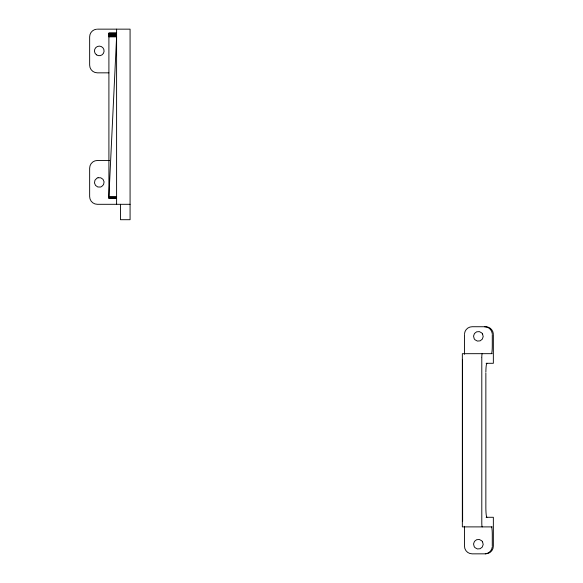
<?xml version="1.0" encoding="UTF-8"?>
<svg xmlns="http://www.w3.org/2000/svg" width="583" height="583" viewBox="0 0 583 583"><rect width="100%" height="100%" fill="white"/><g stroke="black" fill="none" stroke-linecap="round" stroke-linejoin="round"><path stroke-width="0.87" d="M492.278 526.901L491.505 526.937A7.717 0.853 -90 0 1 492.278 534.604L492.278 546.154M97.354 29.15L130.075 29.15L130.075 219.704L120.448 219.704L120.448 204.305M116.6 32.998L108.904 32.998L108.904 198.533L116.6 198.533M108.904 33.216L116.6 33.216M108.904 33.901L116.6 33.901M108.904 34.616L116.6 34.616M108.904 35.344L116.6 35.344M108.904 36.095L116.6 36.095M108.904 36.846L116.6 36.846L108.904 196.602L116.6 196.602M108.904 72.839L97.354 72.839A7.696 7.696 0 0 1 89.651 65.136L89.651 36.846A7.696 7.696 0 0 1 96.596 29.186M108.904 197.36L116.6 197.36M108.904 198.111L116.6 198.111M130.075 204.305L97.354 204.305A7.696 7.696 0 0 1 89.651 196.602L89.651 168.181A7.696 7.696 0 0 1 97.354 160.485L108.904 160.485A7.696 7.696 0 0 0 109.655 160.442M491.418 353.67L462.341 353.692L462.341 526.886L491.418 526.901M486.127 363.296L493.349 363.296L493.349 334.423M486.127 517.281L493.349 517.281L493.349 546.154A7.725 7.725 0 0 1 485.603 553.835L472.172 553.85A7.696 7.696 0 0 1 464.476 546.154L464.476 526.303M462.632 521.129L462.472 359.449M492.278 353.67L491.505 353.633A7.717 0.853 -90 0 0 492.278 345.974L492.278 334.423M485.858 372.923L485.858 507.655A9.656 1.064 -90 0 0 486.929 517.259M481.798 357.525L481.798 523.053A3.862 0.43 -90 0 0 482.228 526.894M464.476 334.423L464.476 354.275M116.6 29.15L116.6 204.305M481.798 357.146A3.862 0.43 -90 0 1 482.228 353.677M485.865 371.976A9.663 1.064 -90 0 1 486.929 363.311M493.32 333.673A7.725 7.725 0 0 0 485.603 326.742L472.172 326.728A7.696 7.696 0 0 0 464.513 333.673M484.531 326.742A7.725 7.725 0 0 1 492.249 333.673M492.249 546.905A7.725 7.725 0 0 1 485.289 553.799M98.031 177.742L96.873 178.223A4.81 4.81 0 0 0 100.524 187.041L101.682 186.56A4.81 4.81 0 0 0 98.031 177.742M482.542 333.942L481.777 332.944A4.81 4.81 0 0 0 474.205 338.759L474.97 339.751A4.81 4.81 0 0 0 482.542 333.942M482.542 541.818L481.777 540.82A4.81 4.81 0 0 0 474.205 546.635L474.97 547.626A4.81 4.81 0 0 0 482.542 541.818M96.428 54.802A4.81 4.81 0 0 0 104.058 51.45A4.81 4.81 0 0 0 97.339 46.516A4.81 4.81 0 0 0 96.428 54.802"/></g></svg>
